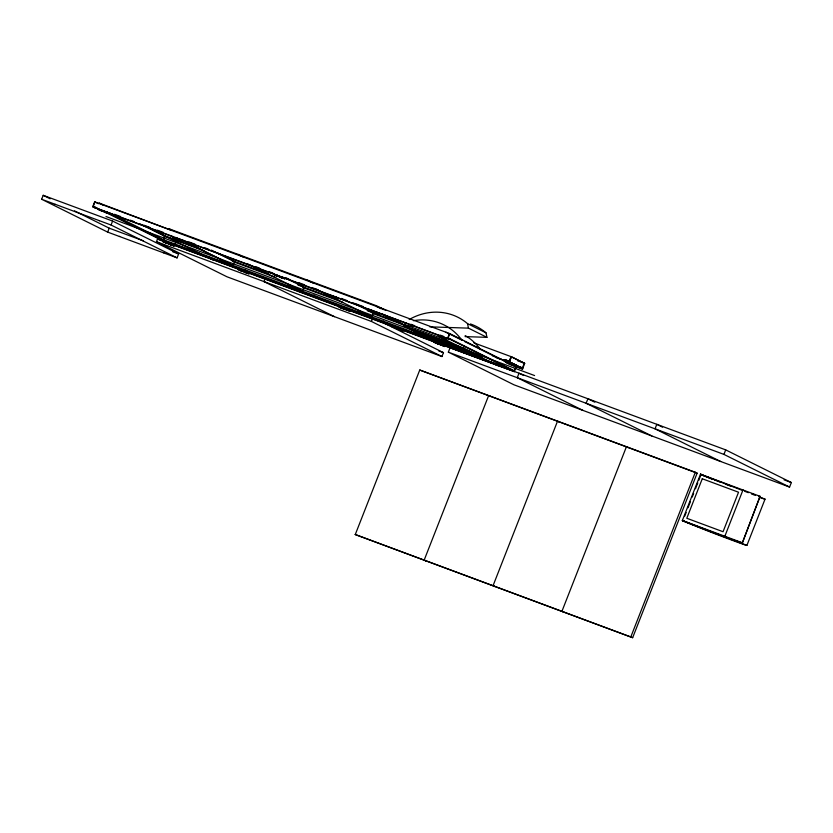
<?xml version="1.0" encoding="UTF-8"?>
<svg xmlns="http://www.w3.org/2000/svg" width="833" height="833" viewBox="0 0 833 833"><rect width="100%" height="100%" fill="white"/><g stroke="black" fill="none" stroke-linecap="round" stroke-linejoin="round"><path stroke-width="1.25" d="M482.297 354.92L482.12 357.284L463.648 348.09L463.835 345.737M41.65 199.264L43.201 195.318L112.611 221.068L178.637 253.93L177.085 257.876L107.665 232.115L41.65 199.264L111.06 225.025L177.085 257.876M172.733 236.707L94.691 207.761L92.723 206.771L94.65 201.836L449.778 333.637L448.123 337.875L514.273 370.8L515.939 366.562M93.275 206.209L94.931 201.982M94.691 207.761L94.962 207.053M97.732 209.208L106.801 212.571L107.009 212.04L108.977 213.019L108.769 213.55L99.7 210.187L97.732 209.208L97.94 208.677M99.7 210.187L99.908 209.656M100.345 210.27L101.73 210.864L101.48 210.093M101.699 210.853L101.897 210.301M104.448 211.343L104.24 211.874L105.916 212.654L105.364 212.415M105.541 211.655L104.875 211.957L105.541 212.186M106.468 212.009L106.228 212.54L106.01 211.78M107.665 232.115L109.217 228.169L74.47 210.874M111.06 225.025L112.611 221.068M340.989 307.981L339.01 307.002L339.218 306.471L350.256 310.813L350.047 311.344L340.989 307.981L341.186 307.45L157.468 238.998L157.749 238.29L512.587 369.956L512.316 370.664L514.284 371.643L516.221 366.697L449.497 333.502L447.56 338.437L449.528 339.416L449.81 338.708M383.378 322.746L443.468 352.651L441.948 356.545L226.972 276.785L156.469 241.705L157.999 237.811M217.184 252.816L234.562 261.458L232.938 265.592L163.528 239.831L165.08 235.885L145.39 226.087M163.049 241.705L163.258 241.174L172.316 244.538L174.284 245.527L174.087 246.047L163.049 241.705L174.087 246.047M165.017 242.684L165.226 242.164M166.402 243.121L166.933 243.309L165.59 242.747L166.173 242.33M166.006 242.955L165.798 242.216M166.912 243.298L167.058 242.757M167.787 242.861L167.579 243.392L165.944 242.632L166.558 242.84M183.697 241.351L181.729 240.373L181.938 239.842L183.906 240.82L183.697 241.351L174.628 237.988L172.66 237.009L172.868 236.478M171.64 244.433L171.442 244.985L170.119 244.423L171.14 244.267M170.546 244.631L170.317 243.871M171.015 244.756L170.755 244.1M172.108 245.069L172.316 244.538M175.315 238.092L176.658 238.654L175.315 238.092L175.513 237.561M175.732 238.3L176.867 238.134L176.252 237.822M176.2 238.425L176.409 237.894M176.627 238.634L176.835 238.103M179.897 239.779L181.167 240.341L179.845 239.779L180.053 239.248M180.261 239.987L181.365 239.789M180.73 240.112L180.626 239.529M237.978 269.507L238.186 268.986L247.255 272.349L249.223 273.328L249.015 273.859L237.978 269.507L249.015 273.859M239.946 270.496L240.154 269.965M241.987 270.558L240.945 270.756L241.101 270.131M241.872 271.11L241.622 270.35M242.715 270.663L242.507 271.194L240.841 270.413L241.622 270.735M245.995 271.954L246.37 272.787L245.058 272.224L245.319 271.693M245.475 272.433L245.683 271.912M245.943 272.558L246.578 272.235M247.047 272.87L247.255 272.349M265.102 278.67L263.967 281.585L334.46 316.665M275.671 275.473L273.693 274.494L273.901 273.963L275.879 274.952L275.671 275.473L284.73 278.836L284.938 278.316L282.97 277.327L282.762 277.858L284.73 278.836M276.348 275.588L277.691 276.139L276.348 275.588L276.556 275.057M276.764 275.796L276.973 275.265M277.233 275.91L277.035 275.296L277.805 275.598M277.66 276.129L277.441 275.39M280.409 276.629L280.2 277.16L281.877 277.941L281.2 277.66M280.877 277.264L282.22 277.826L280.877 277.264L281.075 276.712M281.304 277.472L282.397 277.274M281.762 277.597L281.773 277.066M337.563 298.443L335.584 297.464L335.793 296.933L337.771 297.912L337.563 298.443L328.494 295.08L326.526 294.101L326.734 293.57M328.494 295.08L328.702 294.549M330.691 295.194L330.493 295.746L329.17 295.184L330.316 295.08M329.597 295.392L329.368 294.632M330.514 295.746L329.806 294.861M333.231 296.236L334.272 297.35M334.397 297.194L333.908 296.34M333.7 296.871L335.022 297.423L335.22 296.881M341.978 308.241L342.904 308.595L342.186 307.71M342.446 308.366L342.342 307.783M343.748 308.148L343.55 308.679L341.894 307.898L342.832 308.272M346.872 309.47L347.403 310.272L346.715 309.397M347.434 310.272L347.642 309.751M350.047 311.344L348.079 310.365L348.288 309.834M379.567 314.031L377.588 313.041L377.797 312.521L379.775 313.5L379.567 314.031L370.498 310.667L368.53 309.678L368.738 309.158L449.528 339.416M370.498 310.667L370.706 310.136M371.757 311.053L372.497 311.334L371.174 310.771L371.966 310.522M371.133 310.74L371.633 310.313M441.948 356.545L371.456 321.465L372.59 318.55M375.235 311.813L375.027 312.344L376.703 313.135L376.047 312.896M375.704 312.448L376.735 312.219L377.057 313.021L375.673 312.427L376.599 312.781M376.193 312.687L376.339 312.136M391.989 326.651L392.197 326.13L401.256 329.493L403.234 330.472L403.026 331.003L391.989 326.651L403.026 331.003M393.957 327.64L394.165 327.109L392.197 326.13M394.79 327.161L394.53 327.692L395.883 328.254L394.498 327.661M394.957 327.9L395.165 327.369M395.852 328.254L396.05 327.702M396.727 327.806L396.518 328.337L394.873 327.556L395.81 327.931M400.381 329.93L399.236 328.816L400.413 329.941L400.579 329.379M401.058 330.014L401.256 329.493M355.274 534.536L419.749 370.029L695.326 472.28L697.127 473.175L632.663 637.682L355.274 534.536L632.663 637.682M433.806 342.176L434.014 341.645L443.083 345.008L445.051 345.987L444.843 346.518L433.806 342.176L444.843 346.518M435.784 343.154L435.992 342.623M436.357 343.206L437.669 343.769L436.357 343.206L436.554 342.675L437.866 343.217M436.773 343.415L437.179 342.894M437.242 343.54L437.45 343.009M438.554 343.321L438.345 343.852L436.7 343.071L437.325 343.311M440.886 344.893L442.229 345.456L440.886 344.893L441.719 344.57M441.303 345.101L441.094 344.362M441.771 345.216L441.511 344.57M442.208 345.445L441.979 344.695M442.875 345.539L443.083 345.008M445.697 342.925L444.864 345.039L428.61 336.949M448.341 352.14L450.112 347.632L725.699 449.882L791.35 482.557L789.58 487.066L513.992 384.815L448.341 352.14L723.929 454.401L789.58 487.066M521.562 367.863L505.069 359.658L509.286 361.22L511.077 356.639L524.311 363.219M492.438 355.785L510.181 362.896L509.046 362.334L511.264 356.691L524.78 363.417L517.397 360.658M509.327 362.053L511.4 356.763L473.8 342.811M518.168 366.603L521.458 367.415M524.634 363.344L522.562 369.061L505.891 362.324M522.51 367.811L523.863 364.365M630.862 636.787L695.326 472.28M684.778 516.043L686.173 512.482M688.037 507.734L690.359 501.799M692.223 497.051L693.618 493.5M695.482 488.752L697.804 482.817M698.731 480.443L701.053 474.508L700.491 474.227L682.362 520.51L682.925 520.792M723.929 454.401L725.699 449.882M760.071 496.333L742.328 542.97L760.071 496.333L700.491 474.227L702.375 475.154A57.737 2.322 21.4 0 0 706.499 476.861M741.932 542.606L682.362 520.51L684.237 521.427A57.737 2.322 21.4 0 0 745.972 545.251L746.899 545.417L765.038 499.134L759.061 496.832M405.463 322.673L404.078 325.984L422.55 335.178L482.12 357.284M406.296 323.173L404.078 325.984L463.648 348.09M415.667 326.38L404.078 325.984L404.63 324.578L447.113 340.333L446.561 341.749L465.022 350.943M429.838 326.848L468.479 328.15L486.951 337.344L486.003 332.825A57.737 52.541 -63.5 0 0 470.458 323.964M465.053 336.605L486.951 337.344M765.038 499.134L764.111 498.977A57.737 2.322 21.4 0 1 759.811 497.457M174.982 243.975L175.732 244.267L174.982 243.975M165.59 242.747L166.319 243.007M170.119 244.423L171.442 244.985M329.17 295.184L330.066 295.517M100.377 210.291L101.001 210.51M106.176 212.519L105.801 212.3M245.11 272.224L246.37 272.787M399.122 329.368L399.955 329.701M180.292 240.216L180.417 240.268M119.65 236.478L119.442 236.364M114.475 214.289L120.577 216.549M130.323 220.172L133.988 221.526M143.745 225.149L149.836 227.409M157.156 230.127L163.247 232.386M188.862 241.893L194.953 244.152M204.71 247.765L208.365 249.129M255.929 266.768L259.584 268.132M269.34 271.745L272.995 273.109M285.188 277.628L288.843 278.993M298.599 282.606L304.701 284.876M312.021 287.583L318.112 289.853M341.28 298.443L347.382 300.703M354.691 303.42L363.23 306.586M410.784 324.235L414.449 325.588M440.053 335.095L443.708 336.449M92.723 206.771L447.56 338.437M175.169 237.613L370.269 310.011M504.933 360.012L522.697 368.28M172.66 237.009L181.729 240.373M273.693 274.494L282.762 277.858M326.526 294.101L335.584 297.464M368.53 309.678L377.588 313.041M504.277 360.304L510.317 362.542M495.781 357.409L509.046 362.334M504.142 360.658L510.181 362.896M234.562 261.458L268.653 274.119M297.881 284.959L338.073 299.87M367.301 310.719L401.402 323.371M165.08 235.885L200.389 248.984M232.053 260.739L234.489 261.635L211.322 250.108M505.673 362.365L521.354 368.186M509.369 364.021L521.437 368.498M163.539 235.801L203.773 250.733M234.26 262.051L275.723 277.431M302.546 287.385L342.779 302.317M372.33 313.312L404.973 325.391M508.901 363.99L515.002 366.249M516.533 366.822L522.562 369.061M105.978 216.528L534.588 375.558M436.388 340.874L233.011 265.415L182.052 240.05M160.405 239.498L442.927 344.321M444.77 345.008L510.619 369.435M157.468 238.998L512.316 370.664M344.591 308.71L514.284 371.643M339.01 307.002L348.079 310.365M156.469 241.705L371.456 321.465M109.217 228.169L143.318 240.82M172.546 251.67L178.637 253.93M438.647 350.86L443.468 352.651M784.103 479.86L791.35 482.557M697.127 473.175L419.749 370.029M240.893 270.663L241.414 270.871M742.328 490.377L700.491 474.227L703.479 475.549A57.737 2.322 21.4 0 0 710.768 478.444M744.712 491.293L748.305 492.678M751.887 494.063L755.479 495.448M746.899 545.417L682.362 520.51L685.34 521.833A57.737 2.322 21.4 0 0 742.328 542.97M383.617 321.174L383.721 321.257M358.284 311.802L358.471 311.886M219.558 260.51L219.475 260.51M99.179 220.693L99.325 220.745M55.02 204.314L55.207 204.387M163.601 252.753L163.799 252.826M334.325 297.079L335.012 297.402M346.913 310.011L346.507 309.928M409.19 319.539A57.737 52.541 -63.5 0 1 467.532 323.631L486.003 332.825M662.558 427.183L656.8 424.32L655.03 428.828L720.68 461.503M594.814 402.193L587.9 398.757L586.13 403.266L651.791 435.94M509.484 361.855L517.199 365.697M521.573 368.144L522.562 368.634M445.894 332.2L462.138 340.281M464.46 341.436L499.279 358.763M503.923 361.074L512.056 365.125M523.613 375.485L519.011 373.194L517.241 377.703L582.892 410.377M446.55 337.584L510.39 369.352M438.845 336.334L497.686 365.625M386.043 310.49L376.787 305.878L168.537 228.606L172.014 230.335M380.358 307.887L383.846 309.616M376.474 306.44L381.118 308.751M743.536 490.273L742.974 489.991L724.835 536.265L725.397 536.546M383.347 314.426L405.4 325.401M381.16 313.593L404.411 325.162M424.174 335.001L439.283 342.519M380.619 313.562L404.994 325.693M421.248 333.783L423.57 334.928M425.892 336.084L440.98 343.602M307.367 280.117L313.156 283.001M352.536 302.598L373.392 312.979L371.841 316.925L316.248 289.259M628.238 447.613L626.437 446.717L561.963 611.224L563.764 612.12M237.957 254.367L243.746 257.251M285.438 277.993L303.972 287.218L302.431 291.165L246.828 263.499M559.339 422.05L557.537 421.154L493.063 585.661L494.875 586.557M171.942 230.512L99.054 203.033L103.688 205.334M181.979 240.227L232.938 265.592M179.168 239.675L180.167 240.164M490.439 396.487L488.638 395.592L424.174 560.099L425.975 560.994M153.074 230.137L214.029 260.469M139.444 223.64L164.986 236.343L163.32 240.57L104.125 211.113M94.65 201.836L98.419 203.71M109.092 212.748L163.528 239.831M94.441 206.792L99.075 209.093M101.397 210.249L158.28 238.55M43.201 195.318L50.147 198.775M467.532 323.631L468.479 328.15M760.456 496.697A57.737 2.322 21.4 0 1 758.967 496.218M753.813 494.5A57.737 2.322 21.4 0 1 751.887 493.834M730.749 486.149A57.737 2.322 21.4 0 1 728.979 485.493M728.094 485.15A57.737 2.322 21.4 0 1 725.408 484.129M719.951 482.036A57.737 2.322 21.4 0 1 718.119 481.328M717.203 480.974A57.737 2.322 21.4 0 1 714.443 479.891M713.517 479.537A57.737 2.322 21.4 0 1 711.684 478.808M712.527 479.329A57.737 2.322 21.4 0 1 707.342 477.205M465.178 335.564A57.737 52.541 -63.5 0 1 480.454 349.506M413.376 320.705A57.737 52.541 -63.5 0 1 461.992 340.312M702.271 478.767L686.798 518.272L723.054 531.725L738.538 492.22L702.271 478.767M244.496 269.559L245.214 269.85L244.496 269.559M288.655 285.948L289.374 286.24L288.697 285.958M313.906 295.319L314.624 295.6L313.958 295.33M427.485 337.459L428.204 337.75L427.485 337.459M444.801 341.27L408.534 327.817L424.309 335.657L460.566 349.11L444.801 341.27"/></g></svg>
